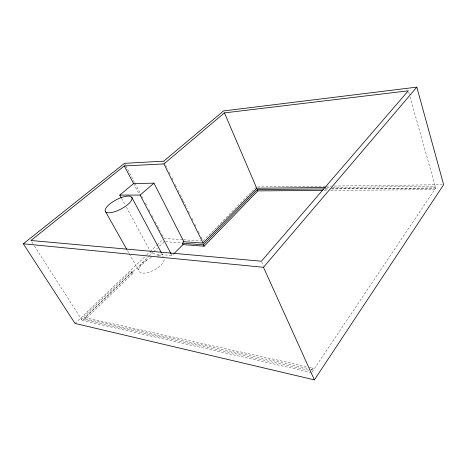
<?xml version="1.0" encoding="UTF-8"?>
<svg xmlns="http://www.w3.org/2000/svg" width="467" height="467" viewBox="0 0 467 467"><rect width="100%" height="100%" fill="white"/><g stroke="black" fill="none" stroke-linecap="round" stroke-linejoin="round"><path stroke-width="0.35" stroke-dasharray="2.33 1.75" d="M312.079 372.03L435.734 188.026L409.874 96.389M311.238 370.168L312.767 367.903L308.494 366.957M330.595 190.384L434.625 189.672L434.152 187.997L435.262 186.351L332.51 187.436M203.168 241.077L255.7 187.506M150.228 251.112L151.612 253.663L171.973 255.566L173.479 254.071M132.459 271.765L84.79 317.542L85.671 318.926L133.223 273.113L132.459 271.765L130.818 271.555L81.235 319.049L308.722 370.249M139.341 267.223L147.263 259.594M34.47 246.027L82.116 320.432L148.529 256.622M149.043 256.126L153.182 252.151M153.707 251.649L157.367 248.129M159.457 246.121L164.168 241.597M75.018 323.433L144.49 257.043M146.591 255.029L149.749 252.011M150.275 251.509L156.591 245.473M157.116 244.971L162.382 239.939M151.477 257.416L145.757 260.504A14.22 6.281 -28.8 0 0 139.37 267.136L138.699 269.19A14.22 6.281 -28.8 0 0 152.493 270.866A14.22 6.281 -28.8 0 0 163.975 257.539M257.667 186.969L325.499 186.135M326.229 186.129L331.331 186.064M334.249 186.029L442.191 184.704M326.678 187.495L329.597 187.465M324.968 188.948L328.605 188.919M331.517 188.896L434.152 187.997M325.026 188.983L328.669 188.954M331.582 188.925L435.734 188.026M324.045 190.431L327.682 190.402M158.348 255.583L160.887 255.671L162.808 256.33M163.958 238.433L182.836 239.705M183.566 239.758L200.991 240.931M165.575 241.702L181.733 242.875M156.749 255.852L160.858 256.243M133.223 273.113L131.583 272.903L130.818 271.555M84.79 317.542L307.782 366.799M85.671 318.926L307.922 368.498M310.765 369.134L313.602 369.765L312.767 367.903M82.116 320.432L311.699 372.596M31.715 241.737L34.073 245.414M127.45 250.586L128.88 253.132M129.242 253.762L138.897 270.918M121.513 198.282L124.975 204.645M126.359 207.19L149.884 250.475M161.588 253.061L163.637 256.897M124.806 163.981L125.483 165.265M125.821 165.908L134.595 182.597M134.934 183.239L140.334 193.507M141.682 196.07L143.369 199.281M145.395 203.133L146.749 205.702M148.769 209.549L150.462 212.759M151.81 215.328L153.836 219.175M155.184 221.743L157.21 225.596M157.548 226.238L160.245 231.369M161.6 233.938L163.625 237.791M170.957 253.634L171.973 255.566M133.58 183.578L139.359 194.535M163.73 161.179L164.366 162.481M165.651 165.079L167.577 168.978M169.177 172.224L170.461 174.821M172.066 178.073L173.666 181.319M175.271 184.564L176.555 187.162M178.155 190.413L180.081 194.307M180.402 194.961L182.965 200.156M183.286 200.804L187.133 208.603M188.417 211.201L190.022 214.446M191.943 218.346L193.227 220.944M194.832 224.189L196.117 226.787M198.358 231.334L199.321 233.284M201.242 237.183L202.205 239.133M261.689 261.876L263.487 265.857M408.695 92.203L409.676 95.688"/><path stroke-width="0.7" d="M314.396 379.869L443.65 184.687L416.827 87.131L223.617 110.918L163.73 161.179L124.467 163.339L23.35 243.786L75.018 323.433L314.396 379.869L263.487 267.305L23.35 243.786M263.487 267.305L416.827 87.131M173.981 253.575L183 244.609L204.12 246.197L257.848 190.88L322.592 190.437M183 244.609L182.305 243.249L203.425 244.796L257.27 189.538L323.508 188.966M182.305 243.249L183.852 241.719L203.11 243.079L256.722 188.236L325.225 187.512M121.169 197.646L119.785 195.095L140.106 195.072L153.964 183.157L183.852 241.719M163.958 163.917L224.434 112.897L408.298 90.808L261.392 261.211L30.933 240.505L124.275 165.925L163.958 163.917L203.11 243.079M119.785 195.095L133.58 183.578L153.964 183.157M105.279 211.195L126.738 249.32M131.852 197.448A14.967 5.195 -27.8 0 1 114.059 211.901A14.967 5.195 -27.8 0 1 109.914 203.91A14.967 5.195 -27.8 0 1 131.852 197.448L161.243 252.425M140.106 195.072L170.957 253.634M124.275 165.925L133.58 183.578M203.425 244.796L204.12 246.197M224.434 112.897L256.722 188.236M257.27 189.538L257.848 190.88"/></g></svg>
